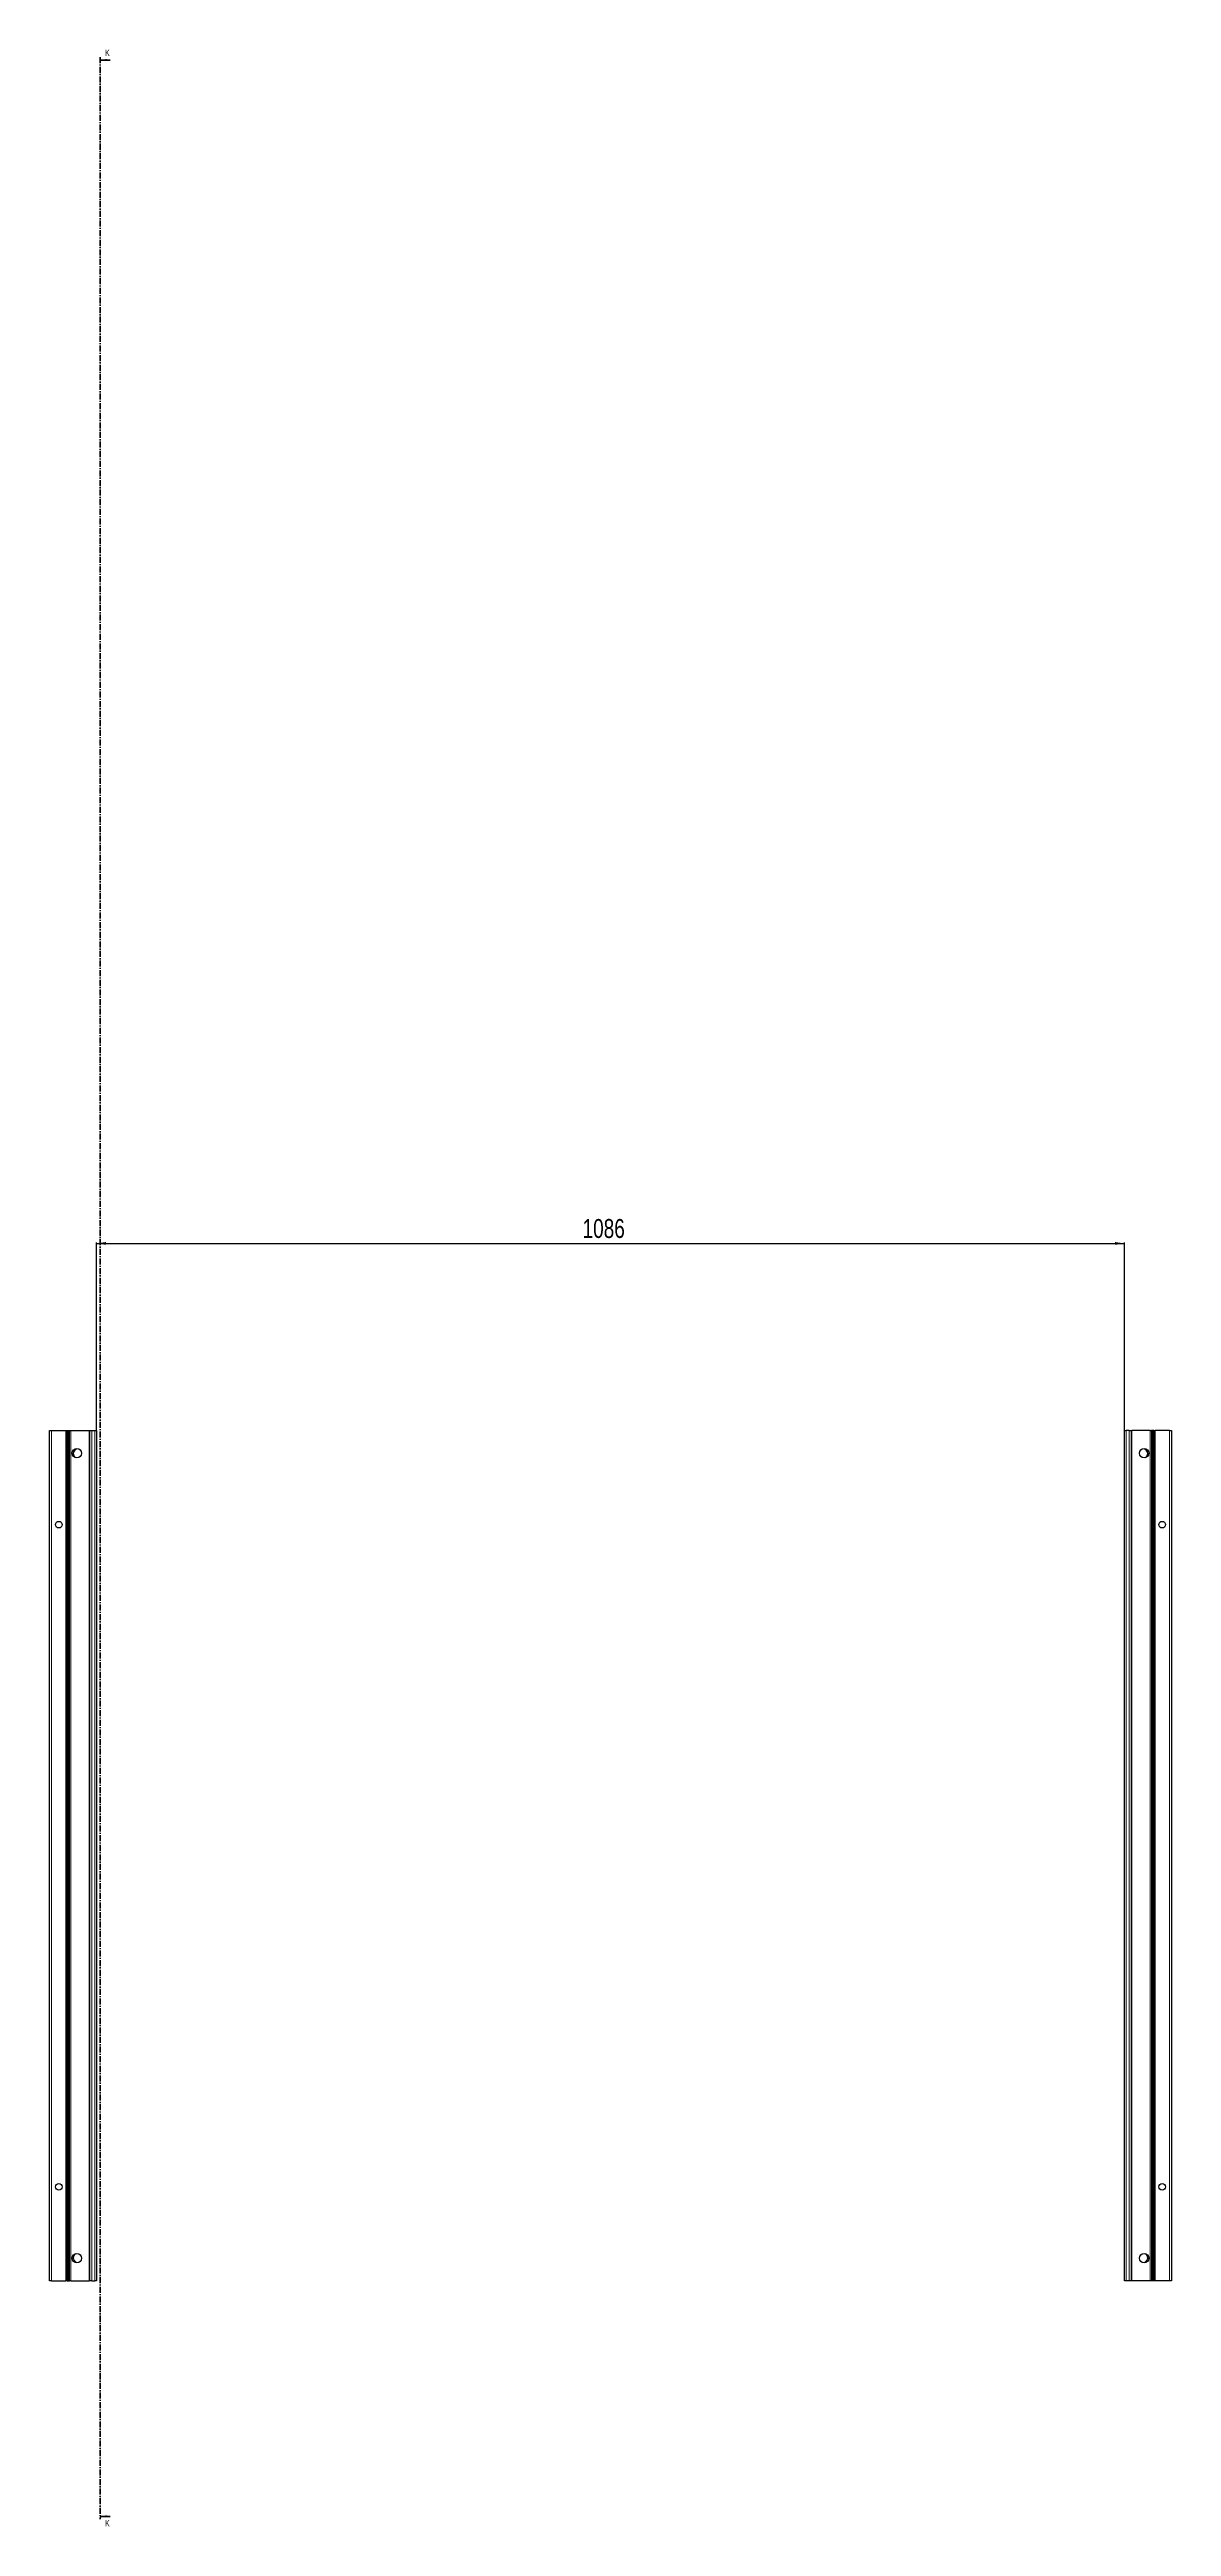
# Model space of a CAD drawing. Header units: millimetres. Extents: x -199 to 4567, y -2447 to 1507.
# Drawn here: x 1743 to 2928, y -1111 to 1507 of the extents above; entities that cross this region are included whole.
import ezdxf

# ---------------------------------------------------------------- set-up
doc = ezdxf.new("R2010")
doc.units = ezdxf.units.MM
doc.linetypes.add('CENTER', pattern=[10.16, 6.35, -1.27, 1.27, -1.27])
doc.layers.add('FORMAT', color=7, linetype='Continuous')
doc.styles.add('SLDTEXTSTYLE0', font='TXT', dxfattribs={"width": 0.75})
doc.dimstyles.new('SLDDIMSTYLE0', dxfattribs={"dimtxt": 20, "dimasz": 10, "dimexe": 0, "dimexo": 0.0625, "dimgap": 5, "dimtad": 2, "dimdec": 1, "dimrnd": 1e-09, "dimzin": 12, "dimdsep": 46, "dimtxsty": 'SLDTEXTSTYLE0', "dimsah": 1, "dimcen": 0.09, "dimadec": 0, "dimazin": 3, "dimtfac": 1, "dimtofl": 0, "dimtmove": 0, "dimatfit": 3, "dimfxl": 0, "dimfrac": 2, "dimtolj": 1, "dimtzin": 12, "dimarcsym": 0})

# ---------------------------------------------------------------- blocks, each defined once
blk = doc.blocks.new('_D_4')
at = {"layer": 'FORMAT'}
for p, q in [((1792.3, 47.2), (1792.3, 246)), ((1792.3, 245), (2878.3, 245)), ((2878.3, 47.2), (2878.3, 246))]:
    blk.add_line(p, q, dxfattribs=at)
for points in [[(1792.3, 245), (1802.3, 243.5), (1802.3, 246.5)], [(2878.3, 245), (2868.3, 246.5), (2868.3, 243.5)]]:
    blk.add_solid(points, dxfattribs=at)
at = {"layer": 'FORMAT', "insert": (2305.8, 270.8), "char_height": 20, "attachment_point": 1, "style": 'SLDTEXTSTYLE0'}
blk.add_mtext('1086', dxfattribs=at)

msp = doc.modelspace()

# ---------------------------------------------------------------- linework, layer by layer
at = {"color": 7, "linetype": 'CENTER', "lineweight": 35}
msp.add_line((1796.05, 1499.09), (1796.05, -1103.67), dxfattribs=at)
at = {"color": 7, "linetype": 'Continuous', "lineweight": 35}
for p, q in [((1806.69, 1496.09), (1796.05, 1496.09)), ((1806.69, -1100.67), (1796.05, -1100.67))]:
    msp.add_line(p, q, dxfattribs=at)
at = {"color": 7, "linetype": 'Continuous', "lineweight": 25}
for p, q in [((1742.62, -851.79), (1742.62, 47.21)), ((1742.62, 47.21), (1744.62, 47.21)), ((1744.62, 47.21), (1759.97, 47.21)), ((1759.97, 47.21), (1760.62, 47.21)), ((1760.62, 23.46), (1760.62, 47.21)), ((1760.62, 47.21), (1761.2, 47.21)), ((1761.2, 47.21), (1762.41, 47.21)), ((1762.41, 47.21), (1762.41, -851.79)), ((1762.41, 47.21), (1762.44, 47.21)), ((1762.44, 47.21), (1762.44, -851.79)), ((1762.44, 47.21), (1763.65, 47.21)), ((1763.65, 47.21), (1765.06, 47.21)), ((1765.06, 47.21), (1784.47, 47.21)), ((1770.67, 27.73), (1770.67, 28.14)), ((1784.47, 47.21), (1785.12, 47.21)), ((1785.12, -851.79), (1785.12, 47.21)), ((1785.12, 47.21), (1787.12, 47.21)), ((1787.12, 47.21), (1790.32, 47.21)), ((1790.32, 47.21), (1792.32, 47.21)), ((1792.32, 47.21), (1792.32, -851.79)), ((2878.32, -851.79), (2878.32, 47.21)), ((2878.32, 47.21), (2880.32, 47.21)), ((2883.52, 47.21), (2880.32, 47.21)), ((2883.52, 47.21), (2885.52, 47.21)), ((2885.52, 47.21), (2885.52, -851.79)), ((2885.52, 47.21), (2886.17, 47.21)), ((2905.57, 47.21), (2886.17, 47.21)), ((2899.97, 28.14), (2899.97, 27.73)), ((2905.57, 47.21), (2906.98, 47.21)), ((2908.19, 47.21), (2906.98, 47.21)), ((2908.19, -851.79), (2908.19, 47.21)), ((2908.22, 47.21), (2908.19, 47.21)), ((2908.22, -851.79), (2908.22, 47.21)), ((2909.43, 47.21), (2908.22, 47.21)), ((2909.43, 47.21), (2910.02, 47.21)), ((2910.02, 47.21), (2910.02, 23.46)), ((2910.02, 47.21), (2910.67, 47.21)), ((2926.02, 47.21), (2910.67, 47.21)), ((2926.02, 47.21), (2928.02, 47.21)), ((2928.02, 47.21), (2928.02, -851.79)), ((1760.68, 23.35), (1760.62, 23.46)), ((1760.62, 23.46), (1760.62, 21.96)), ((1760.62, 21.96), (1760.68, 22.06)), ((1760.62, -26.54), (1760.62, 21.96)), ((1760.68, 22.06), (1760.68, 23.35)), ((2910.02, 23.46), (2909.95, 23.35)), ((2909.95, 23.35), (2909.95, 22.06)), ((2909.95, 22.06), (2910.02, 21.96)), ((2910.02, 21.96), (2910.02, 23.46)), ((2910.02, 21.96), (2910.02, -26.54)), ((1760.68, -26.65), (1760.62, -26.54)), ((1760.62, -26.54), (1760.62, -28.04)), ((1760.62, -28.04), (1760.68, -27.94)), ((1760.62, -76.54), (1760.62, -28.04)), ((1760.68, -27.94), (1760.68, -26.65)), ((2910.02, -26.54), (2909.95, -26.65)), ((2909.95, -26.65), (2909.95, -27.94)), ((2909.95, -27.94), (2910.02, -28.04)), ((2910.02, -28.04), (2910.02, -26.54)), ((2910.02, -28.04), (2910.02, -76.54)), ((1760.68, -76.65), (1760.62, -76.54)), ((1760.62, -76.54), (1760.62, -78.04)), ((1760.62, -78.04), (1760.68, -77.94)), ((1760.62, -126.54), (1760.62, -78.04)), ((1760.68, -77.94), (1760.68, -76.65)), ((2910.02, -76.54), (2909.95, -76.65)), ((2909.95, -76.65), (2909.95, -77.94)), ((2909.95, -77.94), (2910.02, -78.04)), ((2910.02, -78.04), (2910.02, -76.54)), ((2910.02, -78.04), (2910.02, -126.54)), ((1760.68, -126.65), (1760.62, -126.54)), ((1760.62, -126.54), (1760.62, -128.04)), ((1760.62, -128.04), (1760.68, -127.94)), ((1760.62, -176.54), (1760.62, -128.04)), ((1760.68, -127.94), (1760.68, -126.65)), ((2910.02, -126.54), (2909.95, -126.65)), ((2909.95, -126.65), (2909.95, -127.94)), ((2909.95, -127.94), (2910.02, -128.04)), ((2910.02, -128.04), (2910.02, -126.54)), ((2910.02, -128.04), (2910.02, -176.54)), ((1760.68, -176.65), (1760.62, -176.54)), ((1760.62, -176.54), (1760.62, -178.04)), ((1760.62, -178.04), (1760.68, -177.94)), ((1760.62, -226.54), (1760.62, -178.04)), ((1760.68, -177.94), (1760.68, -176.65)), ((2910.02, -176.54), (2909.95, -176.65)), ((2909.95, -176.65), (2909.95, -177.94)), ((2909.95, -177.94), (2910.02, -178.04)), ((2910.02, -178.04), (2910.02, -176.54)), ((2910.02, -178.04), (2910.02, -226.54)), ((1760.68, -226.65), (1760.62, -226.54)), ((1760.62, -226.54), (1760.62, -228.04)), ((1760.62, -228.04), (1760.68, -227.94)), ((1760.62, -276.54), (1760.62, -228.04)), ((1760.68, -227.94), (1760.68, -226.65)), ((2910.02, -226.54), (2909.95, -226.65)), ((2909.95, -226.65), (2909.95, -227.94)), ((2909.95, -227.94), (2910.02, -228.04)), ((2910.02, -228.04), (2910.02, -226.54)), ((2910.02, -228.04), (2910.02, -276.54)), ((1760.68, -276.65), (1760.62, -276.54)), ((1760.62, -276.54), (1760.62, -278.04)), ((1760.62, -278.04), (1760.68, -277.94)), ((1760.62, -326.54), (1760.62, -278.04)), ((1760.68, -277.94), (1760.68, -276.65)), ((2910.02, -276.54), (2909.95, -276.65)), ((2909.95, -276.65), (2909.95, -277.94)), ((2909.95, -277.94), (2910.02, -278.04)), ((2910.02, -278.04), (2910.02, -276.54)), ((2910.02, -278.04), (2910.02, -326.54)), ((1760.68, -326.65), (1760.62, -326.54)), ((1760.62, -326.54), (1760.62, -328.04)), ((1760.62, -328.04), (1760.68, -327.94)), ((1760.62, -376.54), (1760.62, -328.04)), ((1760.68, -327.94), (1760.68, -326.65)), ((2910.02, -326.54), (2909.95, -326.65)), ((2909.95, -326.65), (2909.95, -327.94)), ((2909.95, -327.94), (2910.02, -328.04)), ((2910.02, -328.04), (2910.02, -326.54)), ((2910.02, -328.04), (2910.02, -376.54)), ((1760.68, -376.65), (1760.62, -376.54)), ((1760.62, -376.54), (1760.62, -378.04)), ((1760.62, -378.04), (1760.68, -377.94)), ((1760.62, -426.54), (1760.62, -378.04)), ((1760.68, -377.94), (1760.68, -376.65)), ((2910.02, -376.54), (2909.95, -376.65)), ((2909.95, -376.65), (2909.95, -377.94)), ((2909.95, -377.94), (2910.02, -378.04)), ((2910.02, -378.04), (2910.02, -376.54)), ((2910.02, -378.04), (2910.02, -426.54)), ((1760.68, -426.65), (1760.62, -426.54)), ((1760.62, -426.54), (1760.62, -428.04)), ((1760.62, -428.04), (1760.68, -427.94)), ((1760.62, -476.54), (1760.62, -428.04)), ((1760.68, -427.94), (1760.68, -426.65)), ((2910.02, -426.54), (2909.95, -426.65)), ((2909.95, -426.65), (2909.95, -427.94)), ((2909.95, -427.94), (2910.02, -428.04)), ((2910.02, -428.04), (2910.02, -426.54)), ((2910.02, -428.04), (2910.02, -476.54)), ((1760.68, -476.65), (1760.62, -476.54)), ((1760.62, -476.54), (1760.62, -478.04)), ((1760.62, -478.04), (1760.68, -477.94)), ((1760.62, -526.54), (1760.62, -478.04)), ((1760.68, -477.94), (1760.68, -476.65)), ((2910.02, -476.54), (2909.95, -476.65)), ((2909.95, -476.65), (2909.95, -477.94)), ((2909.95, -477.94), (2910.02, -478.04)), ((2910.02, -478.04), (2910.02, -476.54)), ((2910.02, -478.04), (2910.02, -526.54)), ((1760.68, -526.65), (1760.62, -526.54)), ((1760.62, -526.54), (1760.62, -528.04)), ((1760.62, -528.04), (1760.68, -527.94)), ((1760.62, -576.54), (1760.62, -528.04)), ((1760.68, -527.94), (1760.68, -526.65)), ((2910.02, -526.54), (2909.95, -526.65)), ((2909.95, -526.65), (2909.95, -527.94)), ((2909.95, -527.94), (2910.02, -528.04)), ((2910.02, -528.04), (2910.02, -526.54)), ((2910.02, -528.04), (2910.02, -576.54)), ((1760.68, -576.65), (1760.62, -576.54)), ((1760.62, -576.54), (1760.62, -578.04)), ((1760.62, -578.04), (1760.68, -577.94)), ((1760.62, -626.54), (1760.62, -578.04)), ((1760.68, -577.94), (1760.68, -576.65)), ((2910.02, -576.54), (2909.95, -576.65)), ((2909.95, -576.65), (2909.95, -577.94)), ((2909.95, -577.94), (2910.02, -578.04)), ((2910.02, -578.04), (2910.02, -576.54)), ((2910.02, -578.04), (2910.02, -626.54)), ((1760.68, -626.65), (1760.62, -626.54)), ((1760.62, -626.54), (1760.62, -628.04)), ((1760.62, -628.04), (1760.68, -627.94)), ((1760.62, -676.54), (1760.62, -628.04)), ((1760.68, -627.94), (1760.68, -626.65)), ((2910.02, -626.54), (2909.95, -626.65)), ((2909.95, -626.65), (2909.95, -627.94)), ((2909.95, -627.94), (2910.02, -628.04)), ((2910.02, -628.04), (2910.02, -626.54)), ((2910.02, -628.04), (2910.02, -676.54)), ((1760.68, -676.65), (1760.62, -676.54)), ((1760.62, -676.54), (1760.62, -678.04)), ((1760.62, -678.04), (1760.68, -677.94)), ((1760.62, -726.54), (1760.62, -678.04)), ((1760.68, -677.94), (1760.68, -676.65)), ((2910.02, -676.54), (2909.95, -676.65)), ((2909.95, -676.65), (2909.95, -677.94)), ((2909.95, -677.94), (2910.02, -678.04)), ((2910.02, -678.04), (2910.02, -676.54)), ((2910.02, -678.04), (2910.02, -726.54)), ((1760.68, -726.65), (1760.62, -726.54)), ((1760.62, -726.54), (1760.62, -728.04)), ((1760.62, -728.04), (1760.68, -727.94)), ((1760.62, -776.54), (1760.62, -728.04)), ((1760.68, -727.94), (1760.68, -726.65)), ((2910.02, -726.54), (2909.95, -726.65)), ((2909.95, -726.65), (2909.95, -727.94)), ((2909.95, -727.94), (2910.02, -728.04)), ((2910.02, -728.04), (2910.02, -726.54)), ((2910.02, -728.04), (2910.02, -776.54)), ((1760.68, -776.65), (1760.62, -776.54)), ((1760.62, -776.54), (1760.62, -778.04)), ((1760.62, -778.04), (1760.68, -777.94)), ((1760.62, -826.54), (1760.62, -778.04)), ((1760.68, -777.94), (1760.68, -776.65)), ((2910.02, -776.54), (2909.95, -776.65)), ((2909.95, -776.65), (2909.95, -777.94)), ((2909.95, -777.94), (2910.02, -778.04)), ((2910.02, -778.04), (2910.02, -776.54)), ((2910.02, -778.04), (2910.02, -826.54)), ((1760.68, -826.65), (1760.62, -826.54)), ((1760.62, -826.54), (1760.62, -828.04)), ((1760.62, -828.04), (1760.68, -827.94)), ((1760.62, -851.79), (1760.62, -828.04)), ((1760.68, -827.94), (1760.68, -826.65)), ((1770.67, -832.73), (1770.67, -832.32)), ((2899.97, -832.32), (2899.97, -832.73)), ((2910.02, -826.54), (2909.95, -826.65)), ((2909.95, -826.65), (2909.95, -827.94)), ((2909.95, -827.94), (2910.02, -828.04)), ((2910.02, -828.04), (2910.02, -826.54)), ((2910.02, -828.04), (2910.02, -851.79)), ((1744.62, -851.79), (1742.62, -851.79)), ((1744.62, -851.79), (1759.97, -851.79)), ((1760.62, -851.79), (1759.97, -851.79)), ((1761.2, -851.79), (1760.62, -851.79)), ((1761.2, -851.79), (1762.41, -851.79)), ((1762.41, -851.79), (1762.44, -851.79)), ((1762.44, -851.79), (1763.65, -851.79)), ((1765.06, -851.79), (1763.65, -851.79)), ((1765.06, -851.79), (1784.47, -851.79)), ((1785.12, -851.79), (1784.47, -851.79)), ((1787.12, -851.79), (1785.12, -851.79)), ((1787.12, -851.79), (1790.32, -851.79)), ((1792.32, -851.79), (1790.32, -851.79)), ((2880.32, -851.79), (2878.32, -851.79)), ((2883.52, -851.79), (2880.32, -851.79)), ((2885.52, -851.79), (2883.52, -851.79)), ((2886.17, -851.79), (2885.52, -851.79)), ((2905.57, -851.79), (2886.17, -851.79)), ((2906.98, -851.79), (2905.57, -851.79)), ((2908.19, -851.79), (2906.98, -851.79)), ((2908.22, -851.79), (2908.19, -851.79)), ((2909.43, -851.79), (2908.22, -851.79)), ((2910.02, -851.79), (2909.43, -851.79)), ((2910.67, -851.79), (2910.02, -851.79)), ((2926.02, -851.79), (2910.67, -851.79)), ((2928.02, -851.79), (2926.02, -851.79))]:
    msp.add_line(p, q, dxfattribs=at)
at = {"color": 8, "linetype": 'Continuous', "lineweight": 18}
for p, q in [((1744.62, 47.21), (1744.62, -851.79)), ((1759.97, -851.79), (1759.97, 47.21)), ((1761.2, 47.21), (1761.2, -851.79)), ((1763.65, -851.79), (1763.65, 47.21)), ((1765.06, 47.21), (1765.06, -851.79)), ((1784.47, -851.79), (1784.47, 47.21)), ((1787.12, 47.21), (1787.12, -851.79)), ((1790.32, -851.79), (1790.32, 47.21)), ((2880.32, 47.21), (2880.32, -851.79)), ((2883.52, -851.79), (2883.52, 47.21)), ((2886.17, 47.21), (2886.17, -851.79)), ((2905.57, -851.79), (2905.57, 47.21)), ((2906.98, 47.21), (2906.98, -851.79)), ((2909.43, -851.79), (2909.43, 47.21)), ((2910.67, 47.21), (2910.67, -851.79)), ((2926.02, -851.79), (2926.02, 47.21))]:
    msp.add_line(p, q, dxfattribs=at)
at = {"color": 7, "linetype": 'Continuous', "lineweight": 25}
for centre, radius in [((1771.47, 23.21), 5), ((2899.17, 23.21), 5), ((1752.52, -52.29), 3.5), ((2918.12, -52.29), 3.5), ((1752.52, -752.29), 3.5), ((2918.12, -752.29), 3.5), ((1771.47, -827.79), 5), ((2899.17, -827.79), 5)]:
    msp.add_circle(centre, radius, dxfattribs=at)
for centre, radius, start, end in [((1772.97, 22.71), 5.25, 119.14074, 233.81086), ((1770.17, 27.73), 0.5, 299.14074, 0), ((2900.47, 27.73), 0.5, 180, 240.85926), ((2897.67, 22.71), 5.25, 306.18911, 60.85926), ((1772.97, -827.29), 5.25, 126.18914, 240.85926), ((1770.17, -832.32), 0.5, 0, 60.85926), ((2900.47, -832.32), 0.5, 119.14074, 180), ((2897.67, -827.29), 5.25, 299.14074, 53.81094)]:
    msp.add_arc(centre, radius, start, end, dxfattribs=at)
at = {"color": 7, "linetype": 'Continuous', "lineweight": 35}
for points in [[(1796.05, 1496.09), (1803.05, 1494.97), (1803.05, 1497.21)], [(1796.05, -1100.67), (1803.05, -1101.79), (1803.05, -1099.55)]]:
    msp.add_solid(points, dxfattribs=at)

# ---------------------------------------------------------------- texts
at = {"color": 7, "linetype": 'Continuous', "char_height": 7, "attachment_point": 1, "style": 'SLDTEXTSTYLE0'}
for insert in [(1801.19, 1507.15), (1801.19, -1104.36)]:
    msp.add_mtext('K', dxfattribs=dict(at, insert=insert))

# ---------------------------------------------------------------- dimensions: what is measured, and where the dimension line sits
at = {"layer": 'FORMAT'}
dim = msp.add_linear_dim(base=(2878.32, 245), p1=(1792.32, 47.21), p2=(2878.32, 47.21), angle=0, dimstyle='SLDDIMSTYLE0', dxfattribs=at)
dim.commit()
dim.dimension.update_dxf_attribs({"geometry": '_D_4', "text_midpoint": (2335.32, 245), "dimtype": 160})

doc.saveas('drawing.dxf')
